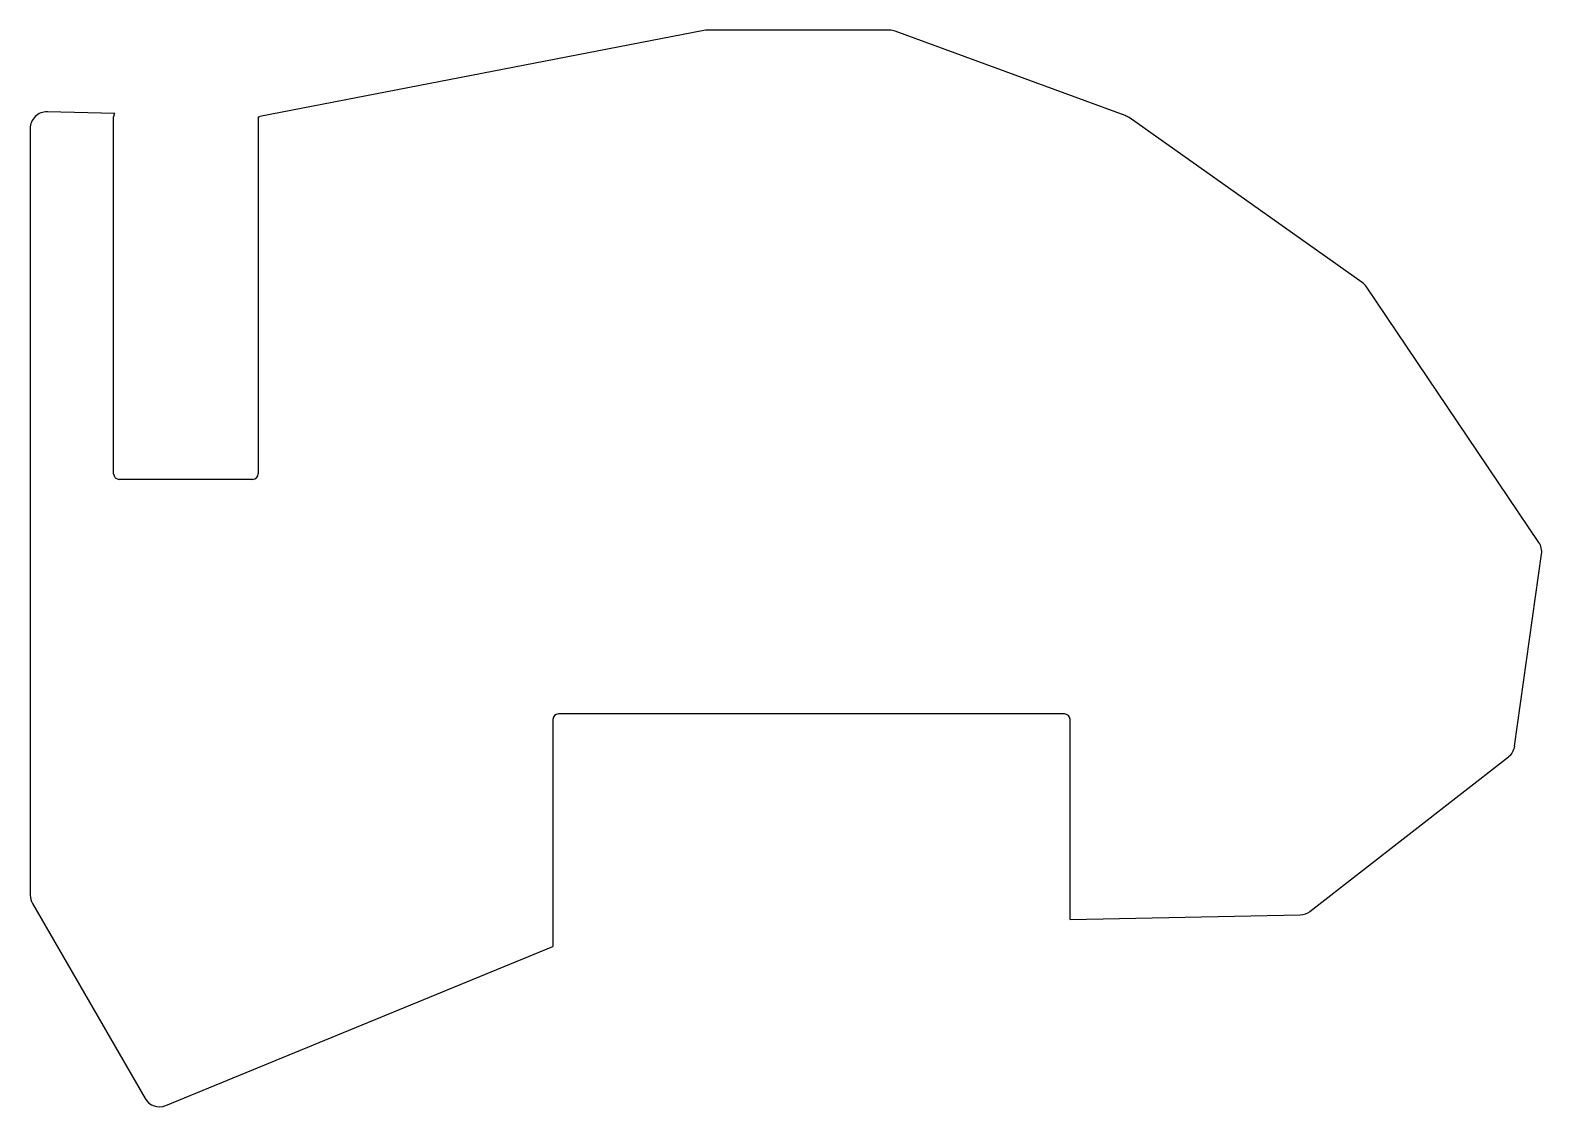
# Model space of a CAD drawing. Header units: millimetres. Extents: x 218 to 354, y -198 to -101.
import ezdxf

# ---------------------------------------------------------------- set-up
doc = ezdxf.new("R2010")
doc.units = ezdxf.units.MM

msp = doc.modelspace()

# ---------------------------------------------------------------- linework, layer by layer
for p, q in [((279.02, -100.88), (239.11, -108.61)), ((295.72, -100.85), (279.3, -100.85)), ((316.92, -108.53), (296.24, -100.94)), ((226.06, -108.33), (219.99, -108.19)), ((225.95, -140.75), (225.95, -108.64)), ((238.95, -108.64), (238.95, -140.75)), ((338.22, -123.53), (317.27, -108.71)), ((218.45, -109.69), (218.45, -178.65)), ((354.12, -146.93), (338.6, -123.92)), ((238.45, -141.25), (226.45, -141.25)), ((351.93, -165.25), (354.36, -147.98)), ((265.45, -162.85), (265.45, -183.26)), ((311.45, -162.35), (265.95, -162.35)), ((311.95, -180.84), (311.95, -162.85)), ((333.53, -180.11), (351.37, -166.22)), ((218.65, -179.4), (228.77, -196.94)), ((311.95, -180.84), (332.64, -180.43)), ((230.64, -197.58), (265.45, -183.26))]:
    msp.add_line(p, q)
for centre, radius, start, end in [((279.3, -102.35), 1.5, 90, 100.9648), ((295.72, -102.35), 1.5, 69.8492, 90), ((219.95, -109.69), 1.5, 88.6308, 180), ((226.45, -108.64), 0.5, 141.9475, 180), ((238.82, -107.14), 1.5, 274.8228, 280.9648), ((238.45, -108.64), 0.5, 0, 1.0034), ((316.4, -109.94), 1.5, 54.7346, 69.8492), ((337.36, -124.76), 1.5, 33.9833, 54.7346), ((226.45, -140.75), 0.5, 180, 270), ((238.45, -140.75), 0.5, 270, 0), ((352.87, -147.77), 1.5, 352.0062, 33.9833), ((265.95, -162.85), 0.5, 90, 180), ((311.45, -162.85), 0.5, 0, 90), ((350.45, -165.04), 1.5, 307.9021, 352.0062), ((219.95, -178.65), 1.5, 180, 209.9773), ((332.61, -178.93), 1.5, 271.1395, 307.9021), ((230.07, -196.19), 1.5, 209.9773, 292.3596)]:
    msp.add_arc(centre, radius, start, end)

doc.saveas('drawing.dxf')
